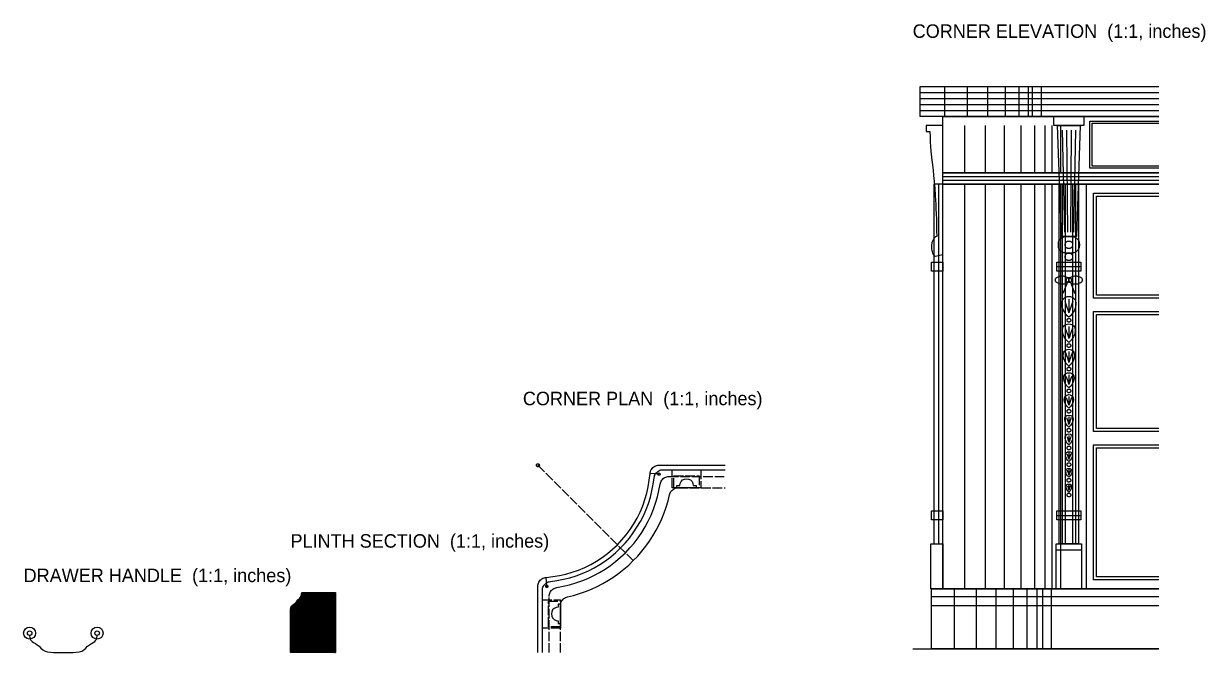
# Model space of a CAD drawing. Header units: inches. Extents: x 0 to 158, y -9 to 33.
# Drawn here: x 95.7 to 157.8, y 0 to 33 of the extents above; entities that cross this region are included whole.
import ezdxf

# ---------------------------------------------------------------- set-up
doc = ezdxf.new("R2010")
doc.units = ezdxf.units.IN
doc.header["$MEASUREMENT"] = 0
doc.linetypes.add('DASHED', pattern=[0.6, 0.5, -0.1])
for name, color, linetype in [('Corner elevation', 7, 'Continuous'), ('Corner plan', 7, 'Continuous'), ('Drawer handle', 7, 'Continuous'), ('Plinth section', 7, 'Continuous'), ('Plinth section hatch', 8, 'Continuous')]:
    doc.layers.add(name, color=color, linetype=linetype)

msp = doc.modelspace()

# ---------------------------------------------------------------- hatches: boundary and pattern name
at = {"layer": 'Plinth section hatch'}
h = msp.add_hatch(dxfattribs=at)
h.set_pattern_fill('ANSI31', scale=0.1574803)
h.paths.add_polyline_path([(110.295, 3.15), (112.067, 3.15), (112.067, 0), (109.705, 0), (109.705, 2.283), (109.715, 2.362), (109.743, 2.422), (109.833, 2.51), (109.937, 2.582), (110.02, 2.677), (110.096, 2.773), (110.187, 2.854), (110.263, 2.965), (110.287, 3.045), (110.295, 3.15)])

# ---------------------------------------------------------------- linework, layer by layer
at = {"layer": 'Corner elevation'}
msp.add_line((142.382, 0.197), (155.309, 0.197), dxfattribs=at)
for points in [[(142.776, 29.724), (155.309, 29.724)], [(155.309, 28.15), (142.776, 28.15), (142.776, 29.724)], [(142.776, 29.409), (155.309, 29.409)], [(144.044, 29.724), (144.044, 28.15)], [(145.236, 29.724), (145.236, 28.15)], [(146.317, 29.724), (146.317, 28.15)], [(147.238, 29.724), (147.238, 28.15)], [(147.956, 29.724), (147.956, 28.15)], [(148.439, 29.724), (148.439, 28.15)], [(148.665, 29.724), (148.665, 28.15)], [(149.136, 29.724), (149.136, 28.15)], [(142.776, 29.094), (155.309, 29.094)], [(142.776, 28.78), (155.309, 28.78)], [(142.776, 28.465), (155.309, 28.465)], [(143.957, 28.15), (155.309, 28.15)], [(155.309, 25.197), (143.957, 25.197), (143.957, 28.15)], [(149.797, 28.15), (151.372, 28.15), (151.372, 27.677), (149.797, 27.677), (149.797, 28.15)], [(143.957, 27.677), (143.091, 27.677), (143.091, 27.362), (143.287, 27.362), (143.291, 27.08), (143.301, 26.819), (143.337, 26.335), (143.389, 25.86), (143.419, 25.611), (143.45, 25.344), (143.481, 25.055), (143.512, 24.736), (143.542, 24.382), (143.57, 23.985), (143.583, 23.769), (143.594, 23.54), (143.605, 23.297), (143.615, 23.04), (143.624, 22.767), (143.631, 22.479), (143.637, 22.173), (143.642, 21.85), (143.585, 21.828), (143.535, 21.79), (143.491, 21.74), (143.452, 21.679), (143.395, 21.533), (143.366, 21.368), (143.366, 21.199), (143.398, 21.042), (143.426, 20.973), (143.463, 20.913), (143.509, 20.863), (143.563, 20.827), (143.957, 20.906)], [(145.095, 27.677), (145.095, 25.197)], [(146.191, 27.677), (146.191, 25.197)], [(147.19, 27.677), (147.19, 25.197)], [(148.061, 27.677), (148.061, 25.197)], [(148.782, 27.677), (148.782, 25.197)], [(149.33, 27.677), (149.33, 25.197)], [(149.691, 27.677), (149.691, 25.197)], [(149.994, 27.677), (151.175, 27.677), (150.978, 21.85), (150.191, 21.85), (149.994, 27.677)], [(150.152, 27.677), (150.152, 25.197)], [(150.23, 27.441), (150.348, 22.087)], [(150.467, 27.441), (150.506, 22.087)], [(150.703, 27.441), (150.663, 22.087)], [(150.939, 27.441), (150.821, 22.087)], [(151.687, 27.913), (155.309, 27.913)], [(155.309, 25.433), (151.687, 25.433), (151.687, 27.913)], [(151.805, 27.795), (155.309, 27.795)], [(155.309, 25.551), (151.805, 25.551), (151.805, 27.795)], [(143.957, 25.197), (155.309, 25.197)], [(155.309, 24.606), (143.957, 24.606), (143.957, 25.197)], [(143.957, 25), (155.309, 25)], [(143.957, 24.606), (143.484, 24.606), (143.484, 5.709), (143.957, 5.709)], [(143.744, 24.606), (143.744, 5.709)], [(143.957, 24.803), (155.309, 24.803)], [(143.957, 24.606), (155.309, 24.606)], [(155.309, 3.346), (143.957, 3.346), (143.957, 24.606)], [(145.095, 24.606), (145.095, 3.346)], [(146.191, 24.606), (146.191, 3.346)], [(147.19, 24.606), (147.19, 3.346)], [(148.061, 24.606), (148.061, 3.346)], [(148.782, 24.606), (148.782, 3.346)], [(149.33, 24.606), (149.33, 3.346)], [(149.691, 24.606), (149.691, 3.346)], [(150.073, 24.606), (151.096, 24.606), (151.096, 5.709), (150.073, 5.709), (150.073, 24.606)], [(150.152, 24.606), (150.152, 3.346)], [(150.23, 24.606), (150.23, 5.709)], [(150.39, 24.606), (150.39, 5.709)], [(150.78, 24.606), (150.78, 5.709)], [(150.939, 24.606), (150.939, 5.709)], [(151.49, 24.606), (151.49, 3.346)], [(151.884, 24.134), (155.309, 24.134)], [(155.309, 18.622), (151.884, 18.622), (151.884, 24.134)], [(152.041, 23.976), (155.309, 23.976)], [(155.309, 18.78), (152.041, 18.78), (152.041, 23.976)], [(150.427, 21.85), (150.742, 21.85), (150.794, 21.847), (150.844, 21.837), (150.893, 21.82), (150.939, 21.798), (150.982, 21.769), (151.021, 21.735), (151.054, 21.696), (151.083, 21.654), (151.106, 21.607), (151.122, 21.559), (151.132, 21.508), (151.136, 21.457), (151.136, 21.378), (151.132, 21.326), (151.122, 21.276), (151.106, 21.227), (151.083, 21.181), (151.054, 21.138), (151.021, 21.1), (150.982, 21.066), (150.939, 21.037), (150.893, 21.014), (150.844, 20.998), (150.794, 20.988), (150.742, 20.984), (150.427, 20.984), (150.376, 20.988), (150.325, 20.998), (150.277, 21.014), (150.23, 21.037), (150.187, 21.066), (150.149, 21.1), (150.115, 21.138), (150.086, 21.181), (150.063, 21.227), (150.047, 21.276), (150.037, 21.326), (150.033, 21.378), (150.033, 21.457), (150.037, 21.508), (150.047, 21.559), (150.063, 21.607), (150.086, 21.654), (150.115, 21.696), (150.149, 21.735), (150.187, 21.769), (150.23, 21.798), (150.277, 21.82), (150.325, 21.837), (150.376, 21.847), (150.427, 21.85)], [(150.781, 21.417), (150.78, 21.392), (150.775, 21.366), (150.767, 21.342), (150.755, 21.319), (150.741, 21.297), (150.724, 21.278), (150.705, 21.261), (150.683, 21.247), (150.66, 21.235), (150.636, 21.227), (150.61, 21.222), (150.585, 21.22), (150.559, 21.222), (150.534, 21.227), (150.509, 21.235), (150.486, 21.247), (150.465, 21.261), (150.445, 21.278), (150.429, 21.297), (150.414, 21.319), (150.403, 21.342), (150.395, 21.366), (150.389, 21.392), (150.388, 21.417), (150.389, 21.443), (150.395, 21.468), (150.403, 21.493), (150.414, 21.516), (150.429, 21.537), (150.445, 21.557), (150.465, 21.573), (150.486, 21.588), (150.509, 21.599), (150.534, 21.607), (150.559, 21.612), (150.585, 21.614), (150.61, 21.612), (150.636, 21.607), (150.66, 21.599), (150.683, 21.588), (150.705, 21.573), (150.724, 21.557), (150.741, 21.537), (150.755, 21.516), (150.767, 21.493), (150.775, 21.468), (150.78, 21.443), (150.781, 21.417)], [(143.366, 20.512), (143.957, 20.512), (143.957, 20.039), (143.366, 20.039), (143.366, 20.512)], [(149.955, 20.512), (151.215, 20.512), (151.215, 20.039), (149.955, 20.039), (149.955, 20.512)], [(150.781, 20.787), (150.78, 20.762), (150.775, 20.736), (150.767, 20.712), (150.755, 20.689), (150.741, 20.668), (150.724, 20.648), (150.705, 20.631), (150.683, 20.617), (150.66, 20.606), (150.636, 20.597), (150.61, 20.592), (150.585, 20.591), (150.559, 20.592), (150.534, 20.597), (150.509, 20.606), (150.486, 20.617), (150.465, 20.631), (150.445, 20.648), (150.429, 20.668), (150.414, 20.689), (150.403, 20.712), (150.395, 20.736), (150.389, 20.762), (150.388, 20.787), (150.389, 20.813), (150.395, 20.838), (150.403, 20.863), (150.414, 20.886), (150.429, 20.907), (150.445, 20.927), (150.465, 20.944), (150.486, 20.958), (150.509, 20.969), (150.534, 20.978), (150.559, 20.983), (150.585, 20.984), (150.61, 20.983), (150.636, 20.978), (150.66, 20.969), (150.683, 20.958), (150.705, 20.944), (150.724, 20.927), (150.741, 20.907), (150.755, 20.886), (150.767, 20.863), (150.775, 20.838), (150.78, 20.813), (150.781, 20.787)], [(149.955, 20.276), (151.215, 20.276)], [(150.585, 19.567), (150.582, 19.539), (150.573, 19.511), (150.558, 19.484), (150.537, 19.459), (150.511, 19.435), (150.481, 19.414), (150.446, 19.395), (150.407, 19.379), (150.366, 19.367), (150.322, 19.358), (150.277, 19.352), (150.23, 19.35), (150.184, 19.352), (150.139, 19.358), (150.095, 19.367), (150.053, 19.379), (150.015, 19.395), (149.98, 19.414), (149.949, 19.435), (149.923, 19.459), (149.903, 19.484), (149.888, 19.511), (149.879, 19.539), (149.876, 19.567), (149.879, 19.595), (149.888, 19.623), (149.903, 19.65), (149.923, 19.675), (149.949, 19.699), (149.98, 19.72), (150.015, 19.739), (150.053, 19.754), (150.095, 19.767), (150.139, 19.776), (150.184, 19.782), (150.23, 19.783), (150.277, 19.782), (150.322, 19.776), (150.366, 19.767), (150.407, 19.754), (150.446, 19.739), (150.481, 19.72), (150.511, 19.699), (150.537, 19.675), (150.558, 19.65), (150.573, 19.623), (150.582, 19.595), (150.585, 19.567)], [(150.506, 19.449), (150.27, 18.858)], [(150.722, 19.567), (150.721, 19.549), (150.718, 19.531), (150.712, 19.514), (150.704, 19.498), (150.694, 19.483), (150.682, 19.469), (150.669, 19.458), (150.654, 19.448), (150.637, 19.44), (150.62, 19.434), (150.603, 19.43), (150.585, 19.429), (150.567, 19.43), (150.549, 19.434), (150.532, 19.44), (150.516, 19.448), (150.501, 19.458), (150.487, 19.469), (150.475, 19.483), (150.465, 19.498), (150.457, 19.514), (150.452, 19.531), (150.448, 19.549), (150.447, 19.567), (150.448, 19.585), (150.452, 19.603), (150.457, 19.62), (150.465, 19.636), (150.475, 19.651), (150.487, 19.664), (150.501, 19.676), (150.516, 19.686), (150.532, 19.694), (150.549, 19.7), (150.567, 19.704), (150.585, 19.705), (150.603, 19.704), (150.62, 19.7), (150.637, 19.694), (150.654, 19.686), (150.669, 19.676), (150.682, 19.664), (150.694, 19.651), (150.704, 19.636), (150.712, 19.62), (150.718, 19.603), (150.721, 19.585), (150.722, 19.567)], [(151.293, 19.567), (151.29, 19.539), (151.281, 19.511), (151.266, 19.484), (151.246, 19.459), (151.22, 19.435), (151.19, 19.414), (151.155, 19.395), (151.116, 19.379), (151.074, 19.367), (151.031, 19.358), (150.985, 19.352), (150.939, 19.35), (150.893, 19.352), (150.847, 19.358), (150.803, 19.367), (150.762, 19.379), (150.723, 19.395), (150.688, 19.414), (150.658, 19.435), (150.632, 19.459), (150.612, 19.484), (150.597, 19.511), (150.588, 19.539), (150.585, 19.567), (150.588, 19.595), (150.597, 19.623), (150.612, 19.65), (150.632, 19.675), (150.658, 19.699), (150.688, 19.72), (150.723, 19.739), (150.762, 19.754), (150.803, 19.767), (150.847, 19.776), (150.893, 19.782), (150.939, 19.783), (150.985, 19.782), (151.031, 19.776), (151.074, 19.767), (151.116, 19.754), (151.155, 19.739), (151.19, 19.72), (151.22, 19.699), (151.246, 19.675), (151.266, 19.65), (151.281, 19.623), (151.29, 19.595), (151.293, 19.567)], [(150.663, 19.449), (150.9, 18.858)], [(150.585, 18.701), (150.675, 18.693), (150.753, 18.67), (150.818, 18.633), (150.87, 18.584), (150.91, 18.525), (150.938, 18.457), (150.953, 18.381), (150.957, 18.299), (150.929, 18.124), (150.857, 17.943), (150.742, 17.769), (150.668, 17.689), (150.585, 17.614), (150.501, 17.689), (150.428, 17.769), (150.312, 17.943), (150.24, 18.124), (150.213, 18.299), (150.216, 18.381), (150.232, 18.457), (150.259, 18.525), (150.299, 18.584), (150.351, 18.633), (150.416, 18.67), (150.494, 18.693), (150.585, 18.701)], [(150.377, 18.465), (150.432, 18.302), (150.485, 18.146), (150.536, 17.995), (150.585, 17.85)], [(150.585, 18.559), (150.585, 17.85)], [(150.793, 18.465), (150.737, 18.302), (150.684, 18.146), (150.633, 17.995), (150.585, 17.85)], [(150.683, 17.457), (150.682, 17.444), (150.68, 17.431), (150.676, 17.419), (150.67, 17.407), (150.663, 17.397), (150.654, 17.387), (150.645, 17.379), (150.634, 17.371), (150.622, 17.366), (150.61, 17.362), (150.598, 17.359), (150.585, 17.358), (150.572, 17.359), (150.559, 17.362), (150.547, 17.366), (150.535, 17.371), (150.525, 17.379), (150.515, 17.387), (150.507, 17.397), (150.499, 17.407), (150.494, 17.419), (150.49, 17.431), (150.487, 17.444), (150.486, 17.457), (150.487, 17.47), (150.49, 17.482), (150.494, 17.494), (150.499, 17.506), (150.507, 17.517), (150.515, 17.526), (150.525, 17.535), (150.535, 17.542), (150.547, 17.548), (150.559, 17.552), (150.572, 17.554), (150.585, 17.555), (150.598, 17.554), (150.61, 17.552), (150.622, 17.548), (150.634, 17.542), (150.645, 17.535), (150.654, 17.526), (150.663, 17.517), (150.67, 17.506), (150.676, 17.494), (150.68, 17.482), (150.682, 17.47), (150.683, 17.457)], [(151.884, 17.913), (155.309, 17.913)], [(155.309, 11.614), (151.884, 11.614), (151.884, 17.913)], [(152.041, 17.756), (155.309, 17.756)], [(155.309, 11.772), (152.041, 11.772), (152.041, 17.756)], [(150.585, 17.26), (150.666, 17.253), (150.736, 17.232), (150.795, 17.199), (150.842, 17.155), (150.878, 17.102), (150.902, 17.04), (150.916, 16.972), (150.919, 16.898), (150.895, 16.741), (150.83, 16.578), (150.726, 16.422), (150.585, 16.282), (150.443, 16.422), (150.339, 16.578), (150.274, 16.741), (150.25, 16.898), (150.253, 16.972), (150.267, 17.04), (150.292, 17.102), (150.328, 17.155), (150.375, 17.199), (150.433, 17.232), (150.503, 17.253), (150.585, 17.26)], [(150.398, 17.047), (150.448, 16.901), (150.495, 16.76), (150.541, 16.625), (150.585, 16.494)], [(150.585, 17.132), (150.585, 16.494)], [(150.772, 17.047), (150.722, 16.901), (150.674, 16.76), (150.628, 16.625), (150.585, 16.494)], [(150.683, 16.124), (150.682, 16.112), (150.68, 16.099), (150.676, 16.087), (150.67, 16.075), (150.663, 16.064), (150.654, 16.055), (150.645, 16.046), (150.634, 16.039), (150.622, 16.033), (150.61, 16.029), (150.598, 16.027), (150.585, 16.026), (150.572, 16.027), (150.559, 16.029), (150.547, 16.033), (150.535, 16.039), (150.525, 16.046), (150.515, 16.055), (150.507, 16.064), (150.499, 16.075), (150.494, 16.087), (150.49, 16.099), (150.487, 16.112), (150.486, 16.124), (150.487, 16.137), (150.49, 16.15), (150.494, 16.162), (150.499, 16.174), (150.507, 16.184), (150.515, 16.194), (150.525, 16.202), (150.535, 16.21), (150.547, 16.215), (150.559, 16.219), (150.572, 16.222), (150.585, 16.223), (150.598, 16.222), (150.61, 16.219), (150.622, 16.215), (150.634, 16.21), (150.645, 16.202), (150.654, 16.194), (150.663, 16.184), (150.67, 16.174), (150.676, 16.162), (150.68, 16.15), (150.682, 16.137), (150.683, 16.124)], [(150.585, 15.928), (150.658, 15.921), (150.721, 15.902), (150.774, 15.873), (150.816, 15.833), (150.848, 15.785), (150.871, 15.73), (150.886, 15.602), (150.864, 15.46), (150.805, 15.314), (150.712, 15.173), (150.585, 15.047), (150.458, 15.173), (150.364, 15.314), (150.305, 15.46), (150.283, 15.602), (150.299, 15.73), (150.321, 15.785), (150.353, 15.833), (150.396, 15.873), (150.448, 15.902), (150.511, 15.921), (150.585, 15.928)], [(150.416, 15.736), (150.461, 15.605), (150.504, 15.478), (150.545, 15.356), (150.585, 15.239)], [(150.585, 15.813), (150.585, 15.239)], [(150.753, 15.736), (150.708, 15.605), (150.665, 15.478), (150.624, 15.356), (150.585, 15.239)], [(150.683, 14.89), (150.682, 14.877), (150.68, 14.864), (150.676, 14.852), (150.67, 14.841), (150.663, 14.83), (150.654, 14.82), (150.645, 14.812), (150.634, 14.805), (150.622, 14.799), (150.61, 14.795), (150.598, 14.792), (150.585, 14.791), (150.572, 14.792), (150.559, 14.795), (150.547, 14.799), (150.535, 14.805), (150.525, 14.812), (150.515, 14.82), (150.507, 14.83), (150.499, 14.841), (150.494, 14.852), (150.49, 14.864), (150.487, 14.877), (150.486, 14.89), (150.487, 14.903), (150.49, 14.915), (150.494, 14.928), (150.499, 14.939), (150.507, 14.95), (150.515, 14.96), (150.525, 14.968), (150.535, 14.975), (150.547, 14.981), (150.559, 14.985), (150.572, 14.988), (150.585, 14.988), (150.598, 14.988), (150.61, 14.985), (150.622, 14.981), (150.634, 14.975), (150.645, 14.968), (150.654, 14.96), (150.663, 14.95), (150.67, 14.939), (150.676, 14.928), (150.68, 14.915), (150.682, 14.903), (150.683, 14.89)], [(150.585, 14.693), (150.651, 14.687), (150.708, 14.67), (150.755, 14.644), (150.793, 14.608), (150.842, 14.515), (150.856, 14.4), (150.836, 14.273), (150.783, 14.141), (150.699, 14.014), (150.585, 13.901), (150.47, 14.014), (150.386, 14.141), (150.333, 14.273), (150.313, 14.4), (150.327, 14.515), (150.376, 14.608), (150.414, 14.644), (150.462, 14.67), (150.518, 14.687), (150.585, 14.693)], [(150.433, 14.521), (150.474, 14.402), (150.512, 14.288), (150.549, 14.179), (150.585, 14.073)], [(150.585, 14.59), (150.585, 14.073)], [(150.736, 14.521), (150.696, 14.402), (150.657, 14.288), (150.62, 14.179), (150.585, 14.073)], [(150.683, 13.743), (150.682, 13.731), (150.68, 13.718), (150.676, 13.706), (150.67, 13.694), (150.663, 13.684), (150.654, 13.674), (150.645, 13.665), (150.634, 13.658), (150.622, 13.653), (150.61, 13.648), (150.598, 13.646), (150.585, 13.645), (150.572, 13.646), (150.559, 13.648), (150.547, 13.653), (150.535, 13.658), (150.525, 13.665), (150.515, 13.674), (150.507, 13.684), (150.499, 13.694), (150.494, 13.706), (150.49, 13.718), (150.487, 13.731), (150.486, 13.743), (150.487, 13.756), (150.49, 13.769), (150.494, 13.781), (150.499, 13.793), (150.507, 13.803), (150.515, 13.813), (150.525, 13.822), (150.535, 13.829), (150.547, 13.834), (150.559, 13.839), (150.572, 13.841), (150.585, 13.842), (150.598, 13.841), (150.61, 13.839), (150.622, 13.834), (150.634, 13.829), (150.645, 13.822), (150.654, 13.813), (150.663, 13.803), (150.67, 13.793), (150.676, 13.781), (150.68, 13.769), (150.682, 13.756), (150.683, 13.743)], [(150.585, 13.547), (150.644, 13.541), (150.695, 13.526), (150.772, 13.47), (150.816, 13.386), (150.829, 13.283), (150.811, 13.168), (150.763, 13.05), (150.688, 12.936), (150.585, 12.834), (150.482, 12.936), (150.406, 13.05), (150.359, 13.168), (150.341, 13.283), (150.353, 13.386), (150.397, 13.47), (150.474, 13.526), (150.525, 13.541), (150.585, 13.547)], [(150.448, 13.392), (150.485, 13.285), (150.52, 13.182), (150.553, 13.084), (150.585, 12.989)], [(150.585, 13.454), (150.585, 12.989)], [(150.721, 13.392), (150.685, 13.285), (150.65, 13.182), (150.616, 13.084), (150.585, 12.989)], [(150.585, 12.479), (150.684, 12.461), (150.753, 12.41), (150.793, 12.335), (150.804, 12.242), (150.788, 12.139), (150.745, 12.032), (150.677, 11.929), (150.585, 11.838), (150.492, 11.929), (150.424, 12.032), (150.381, 12.139), (150.365, 12.242), (150.376, 12.335), (150.416, 12.41), (150.485, 12.461), (150.585, 12.479)], [(150.683, 12.676), (150.682, 12.663), (150.68, 12.651), (150.676, 12.639), (150.67, 12.627), (150.663, 12.616), (150.654, 12.607), (150.645, 12.598), (150.634, 12.591), (150.622, 12.585), (150.61, 12.581), (150.598, 12.579), (150.585, 12.578), (150.572, 12.579), (150.559, 12.581), (150.547, 12.585), (150.535, 12.591), (150.525, 12.598), (150.515, 12.607), (150.507, 12.616), (150.499, 12.627), (150.494, 12.639), (150.49, 12.651), (150.487, 12.663), (150.486, 12.676), (150.487, 12.689), (150.49, 12.702), (150.494, 12.714), (150.499, 12.725), (150.507, 12.736), (150.515, 12.746), (150.525, 12.754), (150.535, 12.761), (150.547, 12.767), (150.559, 12.771), (150.572, 12.774), (150.585, 12.775), (150.598, 12.774), (150.61, 12.771), (150.622, 12.767), (150.634, 12.761), (150.645, 12.754), (150.654, 12.746), (150.663, 12.736), (150.67, 12.725), (150.676, 12.714), (150.68, 12.702), (150.682, 12.689), (150.683, 12.676)], [(150.462, 12.34), (150.495, 12.244), (150.526, 12.152), (150.556, 12.063), (150.585, 11.977)], [(150.585, 12.396), (150.585, 11.977)], [(150.707, 12.34), (150.675, 12.244), (150.643, 12.152), (150.613, 12.063), (150.585, 11.977)], [(150.585, 11.483), (150.674, 11.467), (150.736, 11.421), (150.772, 11.354), (150.782, 11.27), (150.768, 11.177), (150.729, 11.081), (150.668, 10.988), (150.585, 10.906), (150.501, 10.988), (150.44, 11.081), (150.401, 11.177), (150.387, 11.27), (150.397, 11.354), (150.433, 11.421), (150.495, 11.467), (150.585, 11.483)], [(150.474, 11.358), (150.504, 11.272), (150.532, 11.188), (150.559, 11.108), (150.585, 11.031)], [(150.683, 11.68), (150.682, 11.667), (150.68, 11.655), (150.676, 11.643), (150.67, 11.631), (150.663, 11.62), (150.654, 11.611), (150.645, 11.602), (150.634, 11.595), (150.622, 11.589), (150.61, 11.585), (150.598, 11.583), (150.585, 11.582), (150.572, 11.583), (150.559, 11.585), (150.547, 11.589), (150.535, 11.595), (150.525, 11.602), (150.515, 11.611), (150.507, 11.62), (150.499, 11.631), (150.494, 11.643), (150.49, 11.655), (150.487, 11.667), (150.486, 11.68), (150.487, 11.693), (150.49, 11.706), (150.494, 11.718), (150.499, 11.729), (150.507, 11.74), (150.515, 11.75), (150.525, 11.758), (150.535, 11.765), (150.547, 11.771), (150.559, 11.775), (150.572, 11.778), (150.585, 11.779), (150.598, 11.778), (150.61, 11.775), (150.622, 11.771), (150.634, 11.765), (150.645, 11.758), (150.654, 11.75), (150.663, 11.74), (150.67, 11.729), (150.676, 11.718), (150.68, 11.706), (150.682, 11.693), (150.683, 11.68)], [(150.585, 11.408), (150.585, 11.031)], [(150.695, 11.358), (150.666, 11.272), (150.637, 11.188), (150.61, 11.108), (150.585, 11.031)], [(150.585, 10.552), (150.665, 10.537), (150.721, 10.496), (150.753, 10.435), (150.763, 10.36), (150.749, 10.276), (150.715, 10.189), (150.66, 10.106), (150.585, 10.032), (150.51, 10.106), (150.454, 10.189), (150.42, 10.276), (150.407, 10.36), (150.416, 10.435), (150.448, 10.496), (150.504, 10.537), (150.585, 10.552)], [(150.683, 10.748), (150.682, 10.736), (150.68, 10.723), (150.676, 10.711), (150.67, 10.699), (150.663, 10.688), (150.654, 10.679), (150.645, 10.67), (150.634, 10.663), (150.622, 10.657), (150.61, 10.653), (150.598, 10.651), (150.585, 10.65), (150.572, 10.651), (150.559, 10.653), (150.547, 10.657), (150.535, 10.663), (150.525, 10.67), (150.515, 10.679), (150.507, 10.688), (150.499, 10.699), (150.494, 10.711), (150.49, 10.723), (150.487, 10.736), (150.486, 10.748), (150.487, 10.761), (150.49, 10.774), (150.494, 10.786), (150.499, 10.798), (150.507, 10.808), (150.515, 10.818), (150.525, 10.826), (150.535, 10.834), (150.547, 10.839), (150.559, 10.843), (150.572, 10.846), (150.585, 10.847), (150.598, 10.846), (150.61, 10.843), (150.622, 10.839), (150.634, 10.834), (150.645, 10.826), (150.654, 10.818), (150.663, 10.808), (150.67, 10.798), (150.676, 10.786), (150.68, 10.774), (150.682, 10.761), (150.683, 10.748)], [(151.884, 10.906), (155.309, 10.906)], [(155.309, 3.819), (151.884, 3.819), (151.884, 10.906)], [(152.041, 10.748), (155.309, 10.748)], [(155.309, 3.976), (152.041, 3.976), (152.041, 10.748)], [(150.485, 10.439), (150.512, 10.361), (150.537, 10.286), (150.561, 10.214), (150.585, 10.145)], [(150.683, 9.874), (150.682, 9.861), (150.68, 9.849), (150.676, 9.837), (150.67, 9.825), (150.663, 9.814), (150.654, 9.805), (150.645, 9.796), (150.634, 9.789), (150.622, 9.783), (150.61, 9.779), (150.598, 9.777), (150.585, 9.776), (150.572, 9.777), (150.559, 9.779), (150.547, 9.783), (150.535, 9.789), (150.525, 9.796), (150.515, 9.805), (150.507, 9.814), (150.499, 9.825), (150.494, 9.837), (150.49, 9.849), (150.487, 9.861), (150.486, 9.874), (150.487, 9.887), (150.49, 9.9), (150.494, 9.912), (150.499, 9.924), (150.507, 9.934), (150.515, 9.944), (150.525, 9.952), (150.535, 9.96), (150.547, 9.965), (150.559, 9.969), (150.572, 9.972), (150.585, 9.973), (150.598, 9.972), (150.61, 9.969), (150.622, 9.965), (150.634, 9.96), (150.645, 9.952), (150.654, 9.944), (150.663, 9.934), (150.67, 9.924), (150.676, 9.912), (150.68, 9.9), (150.682, 9.887), (150.683, 9.874)], [(150.585, 10.484), (150.585, 10.145)], [(150.684, 10.439), (150.658, 10.361), (150.632, 10.286), (150.608, 10.214), (150.585, 10.145)], [(150.585, 9.678), (150.657, 9.664), (150.708, 9.627), (150.737, 9.572), (150.745, 9.505), (150.733, 9.429), (150.702, 9.351), (150.652, 9.277), (150.585, 9.21), (150.517, 9.277), (150.467, 9.351), (150.436, 9.429), (150.424, 9.505), (150.433, 9.572), (150.462, 9.627), (150.512, 9.664), (150.585, 9.678)], [(150.495, 9.576), (150.519, 9.506), (150.542, 9.439), (150.564, 9.374), (150.585, 9.311)], [(150.585, 9.617), (150.585, 9.311)], [(150.674, 9.576), (150.65, 9.506), (150.627, 9.439), (150.605, 9.374), (150.585, 9.311)], [(150.585, 8.855), (150.65, 8.843), (150.695, 8.81), (150.721, 8.761), (150.729, 8.7), (150.718, 8.632), (150.69, 8.562), (150.645, 8.495), (150.585, 8.434), (150.524, 8.495), (150.479, 8.562), (150.451, 8.632), (150.441, 8.7), (150.448, 8.761), (150.474, 8.81), (150.519, 8.843), (150.585, 8.855)], [(150.683, 9.052), (150.682, 9.039), (150.68, 9.027), (150.676, 9.015), (150.67, 9.003), (150.663, 8.992), (150.654, 8.983), (150.645, 8.974), (150.634, 8.967), (150.622, 8.961), (150.61, 8.957), (150.598, 8.955), (150.585, 8.954), (150.572, 8.955), (150.559, 8.957), (150.547, 8.961), (150.535, 8.967), (150.525, 8.974), (150.515, 8.983), (150.507, 8.992), (150.499, 9.003), (150.494, 9.015), (150.49, 9.027), (150.487, 9.039), (150.486, 9.052), (150.487, 9.065), (150.49, 9.078), (150.494, 9.09), (150.499, 9.101), (150.507, 9.112), (150.515, 9.122), (150.525, 9.13), (150.535, 9.138), (150.547, 9.143), (150.559, 9.147), (150.572, 9.15), (150.585, 9.151), (150.598, 9.15), (150.61, 9.147), (150.622, 9.143), (150.634, 9.138), (150.645, 9.13), (150.654, 9.122), (150.663, 9.112), (150.67, 9.101), (150.676, 9.09), (150.68, 9.078), (150.682, 9.065), (150.683, 9.052)], [(150.504, 8.764), (150.526, 8.701), (150.546, 8.64), (150.566, 8.582), (150.585, 8.526)], [(150.585, 8.801), (150.585, 8.526)], [(150.665, 8.764), (150.644, 8.701), (150.623, 8.64), (150.603, 8.582), (150.585, 8.526)], [(150.683, 8.277), (150.682, 8.264), (150.68, 8.252), (150.676, 8.239), (150.67, 8.228), (150.663, 8.217), (150.654, 8.207), (150.645, 8.199), (150.634, 8.192), (150.622, 8.186), (150.61, 8.182), (150.598, 8.179), (150.585, 8.179), (150.572, 8.179), (150.559, 8.182), (150.547, 8.186), (150.535, 8.192), (150.525, 8.199), (150.515, 8.207), (150.507, 8.217), (150.499, 8.228), (150.494, 8.239), (150.49, 8.252), (150.487, 8.264), (150.486, 8.277), (150.487, 8.29), (150.49, 8.302), (150.494, 8.315), (150.499, 8.326), (150.507, 8.337), (150.515, 8.347), (150.525, 8.355), (150.535, 8.362), (150.547, 8.368), (150.559, 8.372), (150.572, 8.375), (150.585, 8.375), (150.598, 8.375), (150.61, 8.372), (150.622, 8.368), (150.634, 8.362), (150.645, 8.355), (150.654, 8.347), (150.663, 8.337), (150.67, 8.326), (150.676, 8.315), (150.68, 8.302), (150.682, 8.29), (150.683, 8.277)], [(143.366, 7.441), (143.957, 7.441), (143.957, 6.969), (143.366, 6.969), (143.366, 7.441)], [(149.955, 7.441), (151.215, 7.441), (151.215, 6.969), (149.955, 6.969), (149.955, 7.441)], [(149.955, 7.205), (151.215, 7.205)], [(143.327, 5.709), (143.957, 5.709), (143.957, 3.346), (143.327, 3.346), (143.327, 5.709)], [(149.915, 5.709), (151.254, 5.709), (151.254, 3.346), (149.915, 3.346), (149.915, 5.709)], [(149.915, 5.394), (151.254, 5.394)], [(143.366, 3.346), (155.309, 3.346)], [(155.309, 0.197), (143.366, 0.197), (143.366, 3.346)], [(144.568, 3.346), (144.568, 0.197)], [(145.713, 3.346), (145.713, 0.197)], [(146.753, 3.346), (146.753, 0.197)], [(147.65, 3.346), (147.65, 0.197)], [(148.372, 3.346), (148.372, 0.197)], [(148.894, 3.346), (148.894, 0.197)], [(149.196, 3.346), (149.196, 0.197)], [(149.663, 3.346), (149.663, 0.197)], [(143.366, 2.953), (155.309, 2.953)], [(143.366, 2.48), (155.309, 2.48)]]:
    msp.add_lwpolyline(points, dxfattribs=at)
at = {"layer": 'Corner plan'}
for points in [[(122.776, 9.843), (122.775, 9.832), (122.773, 9.822), (122.77, 9.812), (122.765, 9.803), (122.759, 9.795), (122.753, 9.787), (122.745, 9.78), (122.736, 9.774), (122.727, 9.77), (122.717, 9.766), (122.707, 9.764), (122.697, 9.764), (122.687, 9.764), (122.676, 9.766), (122.667, 9.77), (122.657, 9.774), (122.649, 9.78), (122.641, 9.787), (122.634, 9.795), (122.629, 9.803), (122.624, 9.812), (122.621, 9.822), (122.619, 9.832), (122.618, 9.843), (122.619, 9.853), (122.621, 9.863), (122.624, 9.873), (122.629, 9.882), (122.634, 9.89), (122.641, 9.898), (122.649, 9.905), (122.657, 9.911), (122.667, 9.915), (122.676, 9.919), (122.687, 9.921), (122.697, 9.921), (122.707, 9.921), (122.717, 9.919), (122.727, 9.915), (122.736, 9.911), (122.745, 9.905), (122.753, 9.898), (122.759, 9.89), (122.765, 9.882), (122.77, 9.873), (122.773, 9.863), (122.775, 9.853), (122.776, 9.843)], [(122.697, 3.482), (122.701, 3.541), (122.712, 3.599), (122.73, 3.655), (122.755, 3.708), (122.786, 3.758), (122.823, 3.804), (122.866, 3.844), (122.913, 3.879), (122.965, 3.908), (123.019, 3.93), (123.076, 3.945), (123.134, 3.953), (123.483, 3.99), (123.829, 4.046), (124.17, 4.124), (124.505, 4.221), (124.834, 4.337), (125.156, 4.473), (125.47, 4.629), (125.775, 4.803), (126.069, 4.994), (126.351, 5.203), (126.619, 5.427), (126.873, 5.667), (127.112, 5.921), (127.337, 6.189), (127.545, 6.47), (127.737, 6.764), (127.911, 7.069), (128.066, 7.383), (128.202, 7.705), (128.319, 8.034), (128.416, 8.37), (128.493, 8.71), (128.55, 9.056), (128.586, 9.405), (128.594, 9.464), (128.609, 9.52), (128.632, 9.575), (128.66, 9.626), (128.695, 9.674), (128.736, 9.716), (128.781, 9.753), (128.831, 9.785), (128.885, 9.81), (128.941, 9.828), (128.998, 9.839), (129.057, 9.843), (132.539, 9.843)], [(122.933, 3.267), (122.937, 3.324), (122.947, 3.381), (122.964, 3.435), (122.988, 3.488), (123.018, 3.537), (123.054, 3.582), (123.095, 3.622), (123.141, 3.658), (123.19, 3.687), (123.243, 3.71), (123.298, 3.727), (123.355, 3.736), (123.699, 3.783), (124.04, 3.85), (124.376, 3.935), (124.706, 4.039), (125.03, 4.161), (125.347, 4.302), (125.656, 4.461), (125.956, 4.637), (126.245, 4.83), (126.523, 5.038), (126.788, 5.262), (127.04, 5.5), (127.277, 5.751), (127.501, 6.016), (127.709, 6.294), (127.902, 6.583), (128.079, 6.883), (128.237, 7.192), (128.378, 7.509), (128.5, 7.833), (128.604, 8.163), (128.69, 8.499), (128.756, 8.84), (128.803, 9.185), (128.813, 9.241), (128.829, 9.297), (128.852, 9.349), (128.882, 9.399), (128.917, 9.445), (128.957, 9.485), (129.002, 9.521), (129.051, 9.551), (129.104, 9.575), (129.159, 9.592), (129.215, 9.603), (129.273, 9.606), (132.539, 9.606)], [(129.116, 9.37), (129.116, 9.362), (129.114, 9.355), (129.112, 9.347), (129.108, 9.341), (129.104, 9.334), (129.099, 9.328), (129.093, 9.323), (129.087, 9.319), (129.08, 9.316), (129.072, 9.313), (129.065, 9.312), (129.057, 9.311), (129.049, 9.312), (129.042, 9.313), (129.035, 9.316), (129.028, 9.319), (129.021, 9.323), (129.015, 9.328), (129.01, 9.334), (129.006, 9.341), (129.003, 9.347), (129, 9.355), (128.999, 9.362), (128.998, 9.37), (128.999, 9.378), (129, 9.385), (129.003, 9.393), (129.006, 9.4), (129.01, 9.406), (129.015, 9.412), (129.021, 9.417), (129.028, 9.421), (129.035, 9.425), (129.042, 9.427), (129.049, 9.429), (129.057, 9.429), (129.065, 9.429), (129.072, 9.427), (129.08, 9.425), (129.087, 9.421), (129.093, 9.417), (129.099, 9.412), (129.104, 9.406), (129.108, 9.4), (129.112, 9.393), (129.114, 9.385), (129.116, 9.378), (129.116, 9.37)], [(129.994, 8.661), (129.994, 8.78), (130.152, 8.78), (130.169, 8.889), (130.219, 8.988), (130.298, 9.066), (130.396, 9.117), (130.506, 9.134), (130.615, 9.117), (130.714, 9.066), (130.793, 8.988), (130.843, 8.889), (130.86, 8.78), (131.018, 8.78), (131.018, 8.661), (129.994, 8.661)], [(122.697, 0), (122.697, 3.482)], [(122.933, 0), (122.933, 3.267)], [(123.228, 3.482), (123.228, 3.475), (123.226, 3.467), (123.224, 3.46), (123.22, 3.453), (123.216, 3.446), (123.211, 3.441), (123.205, 3.435), (123.199, 3.431), (123.192, 3.428), (123.185, 3.425), (123.177, 3.424), (123.169, 3.423), (123.162, 3.424), (123.154, 3.425), (123.147, 3.428), (123.14, 3.431), (123.133, 3.435), (123.128, 3.441), (123.122, 3.446), (123.118, 3.453), (123.115, 3.46), (123.112, 3.467), (123.111, 3.475), (123.11, 3.482), (123.111, 3.49), (123.112, 3.498), (123.115, 3.505), (123.118, 3.512), (123.122, 3.518), (123.128, 3.524), (123.133, 3.529), (123.14, 3.533), (123.147, 3.537), (123.154, 3.539), (123.162, 3.541), (123.169, 3.541), (123.177, 3.541), (123.185, 3.539), (123.192, 3.537), (123.199, 3.533), (123.205, 3.529), (123.211, 3.524), (123.216, 3.518), (123.22, 3.512), (123.224, 3.505), (123.226, 3.498), (123.228, 3.49), (123.228, 3.482)], [(123.878, 2.545), (123.76, 2.545), (123.76, 2.388), (123.65, 2.37), (123.552, 2.32), (123.473, 2.242), (123.423, 2.143), (123.406, 2.033), (123.423, 1.924), (123.473, 1.825), (123.552, 1.747), (123.65, 1.696), (123.76, 1.679), (123.76, 1.522), (123.878, 1.522), (123.878, 2.545)]]:
    msp.add_lwpolyline(points, dxfattribs=at)
at = {"layer": 'Corner plan', "linetype": 'DASHED'}
for points in [[(122.697, 9.843), (127.707, 4.832)], [(129.057, 9.37), (128.586, 9.405)], [(129.758, 9.606), (131.254, 9.606), (131.254, 8.661), (129.758, 8.661), (129.758, 9.606)], [(123.287, 2.956), (123.291, 3.011), (123.301, 3.066), (123.317, 3.119), (123.339, 3.171), (123.368, 3.219), (123.401, 3.263), (123.44, 3.303), (123.483, 3.338), (123.53, 3.368), (123.58, 3.393), (123.633, 3.411), (123.688, 3.422), (124.025, 3.484), (124.358, 3.563), (124.687, 3.659), (125.009, 3.772), (125.325, 3.902), (125.634, 4.048), (125.935, 4.211), (126.228, 4.39), (126.511, 4.584), (126.782, 4.792), (127.042, 5.014), (127.29, 5.249), (127.525, 5.497), (127.747, 5.757), (127.956, 6.029), (128.15, 6.312), (128.328, 6.604), (128.491, 6.906), (128.638, 7.214), (128.768, 7.53), (128.881, 7.853), (128.977, 8.181), (129.056, 8.514), (129.117, 8.852), (129.129, 8.906), (129.147, 8.959), (129.171, 9.009), (129.201, 9.056), (129.236, 9.099), (129.276, 9.138), (129.321, 9.172), (129.369, 9.2), (129.42, 9.223), (129.473, 9.239), (129.528, 9.249), (129.584, 9.252), (132.539, 9.252)], [(129.837, 9.291), (131.175, 9.291), (131.175, 8.661), (129.837, 8.661), (129.837, 9.291)], [(123.878, 2.467), (123.881, 2.52), (123.89, 2.572), (123.905, 2.623), (123.925, 2.672), (123.951, 2.719), (123.982, 2.762), (124.017, 2.801), (124.057, 2.837), (124.1, 2.867), (124.147, 2.893), (124.196, 2.913), (124.247, 2.928), (124.572, 3.008), (124.891, 3.104), (125.205, 3.215), (125.514, 3.34), (125.817, 3.48), (126.112, 3.633), (126.401, 3.801), (126.681, 3.982), (126.953, 4.177), (127.215, 4.383), (127.467, 4.602), (127.708, 4.832), (127.938, 5.073), (128.156, 5.324), (128.363, 5.586), (128.557, 5.858), (128.739, 6.139), (128.906, 6.427), (129.06, 6.723), (129.199, 7.025), (129.325, 7.334), (129.435, 7.648), (129.531, 7.968), (129.612, 8.292), (129.626, 8.343), (129.646, 8.392), (129.672, 8.439), (129.703, 8.482), (129.738, 8.522), (129.777, 8.558), (129.821, 8.589), (129.867, 8.614), (129.916, 8.635), (129.967, 8.649), (130.02, 8.658), (130.073, 8.661), (132.539, 8.661)], [(123.169, 3.482), (123.134, 3.953)], [(122.933, 2.781), (123.878, 2.781), (123.878, 1.285), (122.933, 1.285), (122.933, 2.781)], [(123.248, 2.703), (123.878, 2.703), (123.878, 1.364), (123.248, 1.364), (123.248, 2.703)], [(123.287, 0), (123.287, 2.956)], [(123.878, 0), (123.878, 2.467)]]:
    msp.add_lwpolyline(points, dxfattribs=at)
at = {"layer": 'Drawer handle'}
for centre, radius in [((96.004, 1.026), 0.315), ((99.547, 1.026), 0.315), ((96.004, 1.026), 0.118), ((99.547, 1.026), 0.118)]:
    msp.add_circle(centre, radius, dxfattribs=at)
for points in [[(96.004, 0.907), (96.004, 0.474), (96.358, 0.553), (96.594, 0.238)], [(98.957, 0.238), (99.193, 0.553), (99.547, 0.474), (99.547, 0.907)]]:
    msp.add_open_spline(points, degree=3, dxfattribs=at)
msp.add_open_spline([(96.594, 0.238), (96.831, -0.037), (97.303, 0.002), (97.776, 0.002), (98.248, 0.002), (98.72, -0.037), (98.957, 0.238)], degree=3, knots=[0, 0, 0, 0, 1, 1, 1, 2, 2, 2, 2], dxfattribs=at)
at = {"layer": 'Plinth section'}
msp.add_lwpolyline([(110.295, 3.15), (112.067, 3.15), (112.067, 0), (109.705, 0), (109.705, 2.283)], dxfattribs=at)
msp.add_open_spline([(109.705, 2.283), (109.705, 2.52), (109.941, 2.52), (110.02, 2.677), (110.098, 2.835), (110.295, 2.835), (110.295, 3.15)], degree=3, knots=[0, 0, 0, 0, 1, 1, 1, 2, 2, 2, 2], dxfattribs=at)

# ---------------------------------------------------------------- texts
at = {"layer": 'LABELS'}
for s, p in [('CORNER ELEVATION  (1:1, inches)', (142.382, 32.283)), ('CORNER PLAN  (1:1, inches)', (121.909, 12.992)), ('PLINTH SECTION  (1:1, inches)', (109.705, 5.512)), ('DRAWER HANDLE  (1:1, inches)', (95.689, 3.703))]:
    msp.add_text(s, height=0.70866, dxfattribs=at).set_placement(p)

doc.saveas('drawing.dxf')
